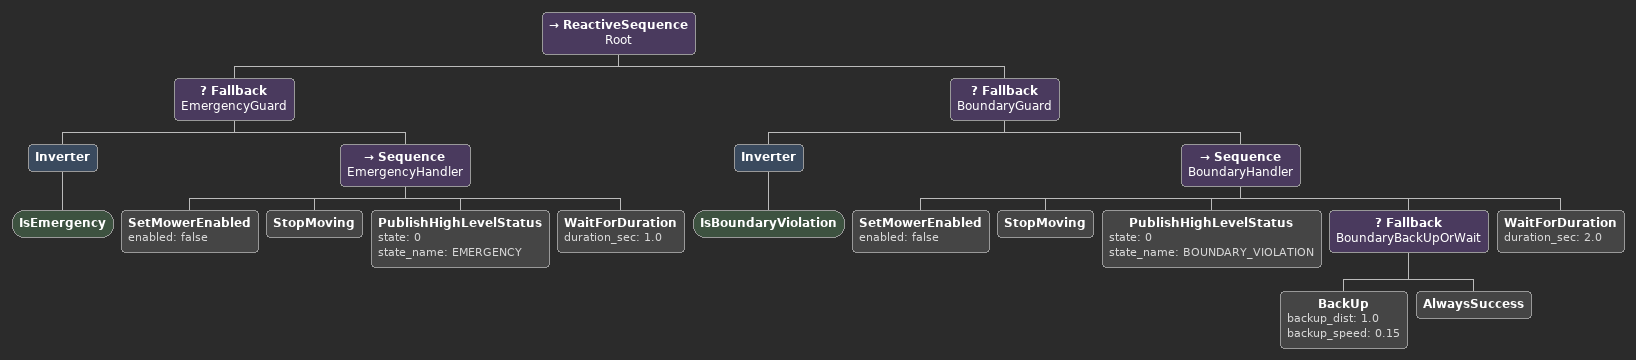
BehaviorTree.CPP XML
<ReactiveSequence name="Root">

  <Fallback name="EmergencyGuard">
    <Inverter><IsEmergency/></Inverter>
    <Sequence name="EmergencyHandler">
      <SetMowerEnabled enabled="false"/>
      <StopMoving/>
      <PublishHighLevelStatus state="0" state_name="EMERGENCY"/>
      <WaitForDuration duration_sec="1.0"/>
    </Sequence>
  </Fallback>

  <Fallback name="BoundaryGuard">
    <Inverter><IsBoundaryViolation/></Inverter>
    <Sequence name="BoundaryHandler">
      <SetMowerEnabled enabled="false"/>
      <StopMoving/>
      <PublishHighLevelStatus state="0" state_name="BOUNDARY_VIOLATION"/>
      <Fallback name="BoundaryBackUpOrWait">
        <BackUp backup_dist="1.0" backup_speed="0.15"/>
        <AlwaysSuccess/>
      </Fallback>
      <WaitForDuration duration_sec="2.0"/>
    </Sequence>
  </Fallback>
</ReactiveSequence>
